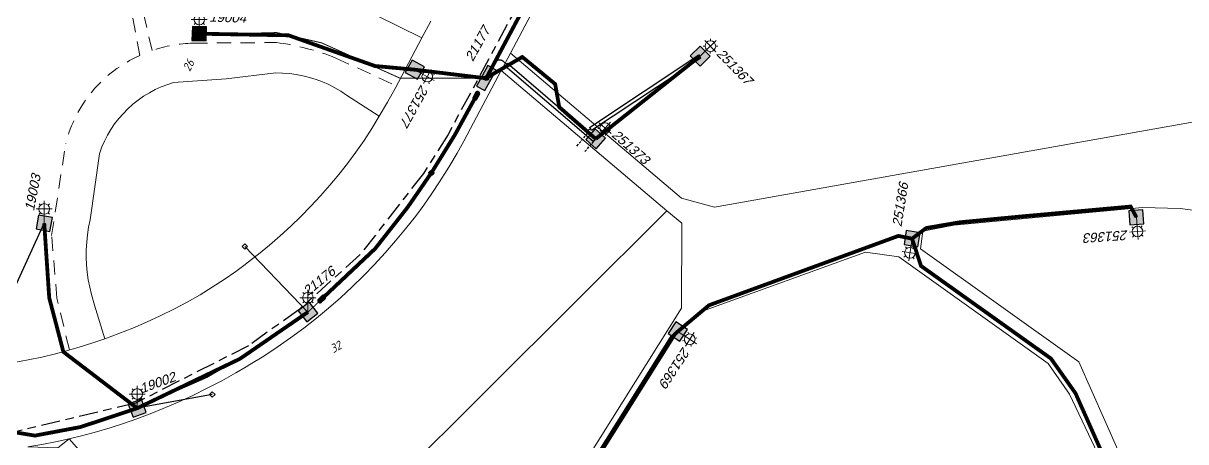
# Model space of a CAD drawing. Header units: metres. Extents: x 296308 to 298462, y 6229542 to 6231092.
# Drawn here: x 297453.3 to 297698.4, y 6230453.2 to 6230541.2 of the extents above; entities that cross this region are included whole.
import ezdxf
from ezdxf.enums import TextEntityAlignment as Align

# ---------------------------------------------------------------- set-up
doc = ezdxf.new("R2010")
doc.units = ezdxf.units.M
for name, pattern in [('Cable Exist UG', [8.2, 4, -1.2, 1.8, -1.2]), ('Dash', [5, 3, -2]), ('DASHED', [0.75, 0.5, -0.25]), ('IECLCENT', [15.5, 9.5, -2, 2, -2])]:
    doc.linetypes.add(name, pattern=pattern)
doc.layers.get('0').update_dxf_attribs({"color": 6})
for name, color, linetype, lineweight in [('Cadastre Developer_SP_EXT', 9, 'Continuous', 5), ('Cadastre Land Parcels_SP_EXT', 9, 'Continuous', 5), ('Cadastre Roads_SP_EXT', 94, 'Continuous', 15)]:
    doc.layers.add(name, color=color, linetype=linetype, lineweight=lineweight)
for name, color, linetype in [('Duct_SP_EXT', 7, 'Continuous'), ('Equip_LV_EXT', 7, 'Continuous'), ('Equip_SL_EXT', 7, 'Continuous'), ('Equip_SP_SL_EXT', 7, 'Continuous'), ('Mains_HV_EXT', 7, 'Continuous'), ('Mains_LV_EXT', 7, 'Continuous'), ('Mains_SL_EXT', 7, 'Continuous'), ('Notes_LV_MISC', 7, 'Continuous'), ('Notes_SP_MISC', 7, 'Continuous'), ('Services_SP_EXT', 7, 'Continuous'), ('SupportsUG_SP_LV_EXT', 7, 'Continuous'), ('SupportsUG_SP_LV_SL_EXT', 7, 'Continuous')]:
    doc.layers.add(name, color=color, linetype=linetype)
doc.layers.add('UNKNOWN_FEATURES', color=1, linetype='DASHED', plot=False)
doc.styles.add('COLUMN_LABEL', font='arial.ttf')
doc.styles.add('iecARIAL', font='arial.ttf', dxfattribs={"height": 2})
doc.styles.add('ieISOCP', font='isocp.shx')
doc.styles.add('POLE_LABEL', font='arial.ttf')
doc.styles.get("Standard").update_dxf_attribs({"font": 'arial.ttf'})

# ---------------------------------------------------------------- blocks, each defined once
blk = doc.blocks.new('COLUMN_EXT')
blk.add_hatch(color=256).paths.add_polyline_path([(-1.49, 1.48), (-1.49, -1.49), (1.48, -1.49), (1.48, 1.48)])
blk.add_lwpolyline([(-1.49, -1.49), (1.48, -1.49), (1.48, 1.48), (-1.49, 1.48)], close=True)
at = {"style": 'COLUMN_LABEL', "oblique": 15, "flags": 8}
blk.add_attdef('ASSET_NUM', text='', height=2, dxfattribs=at).set_placement((2, 2), align=Align.BOTTOM_LEFT)
at = {"flags": 9}
for tag, style, p in [('STRUCTURE_PLANT_NUMBER', 'POLE_LABEL', (1.81, 0.03)), ('STREET_CODE', 'COLUMN_LABEL', (1.81, -0.2))]:
    blk.add_attdef(tag, text='', height=0.2, dxfattribs=dict(at, style=style)).set_placement(p, align=Align.MIDDLE_LEFT)
at = {"flags": 1}
blk.add_attdef('Z', (1.81, -2.35), '', height=0.2, dxfattribs=at)
at = {"flags": 9}
for tag, p in [('COLUMN_TYPE', (1.81, -0.4)), ('OWNED_BY', (1.81, -0.6)), ('STATE', (1.81, -0.8)), ('USAGE', (1.81, -1)), ('STREETNAME', (1.81, -1.6)), ('SUBURB', (1.81, -1.8)), ('LEGEND', (1.81, -1.2)), ('LOCATION', (1.81, -1.4)), ('NOTES', (1.81, -2))]:
    blk.add_attdef(tag, text='', height=0.2, dxfattribs=at).set_placement(p, align=Align.MIDDLE_LEFT)
blk = doc.blocks.new('PILLAR_EXT')
blk.add_hatch(color=256).paths.add_polyline_path([(-2.475, 0.99), (-2.475, -0.99), (2.475, -0.99), (2.475, 0.99)])
blk.add_lwpolyline([(-2.475, -0.99), (2.475, -0.99), (2.475, 0.99), (-2.475, 0.99)], close=True)
at = {"style": 'iecARIAL', "oblique": 15, "flags": 8}
blk.add_attdef('ASSET_NUM', text='', height=2, dxfattribs=at).set_placement((1.5, 3.5), align=Align.BOTTOM_LEFT)
for tag, p, flags in [('OWNED_BY', (0, -0.2), 9), ('STATE', (0, -0.4), 9), ('SUPPORT_TYPE', (0, -0.6), 9), ('STREETNAME', (0, -1.8), 9), ('SUBURB', (0, -2), 1), ('USAGE', (0, -0.8), 9), ('LEGEND', (0, -1), 9), ('LOCATION', (0, -1.2), 9), ('NOTES', (0, -1.4), 9), ('PARENT', (0, -1.6), 9)]:
    blk.add_attdef(tag, p, '', height=0.2, dxfattribs=dict(flags=flags))
blk = doc.blocks.new('*U169')
at = {"lineweight": 15}
for p, q in [((-2.25, 4), (2.25, 4)), ((-1.46, 5.46), (-1.06, 5.06)), ((0, 1.75), (0, 6.25)), ((1.46, 5.46), (1.06, 5.06)), ((-1.46, 2.54), (-1.06, 2.94)), ((0, 0), (0, 2.5)), ((1.46, 2.54), (1.06, 2.94))]:
    blk.add_line(p, q, dxfattribs=at)
blk.add_circle((0, 4), 1.5, dxfattribs=at)
at = {"style": 'iecARIAL', "oblique": 15, "flags": 9}
blk.add_attdef('ASSET_NUM', text='', height=2, dxfattribs=at).set_placement((1.5, 1.5), align=Align.BOTTOM_RIGHT)
for tag, p, height, flags in [('OPERATING_VOLTAGE', (0.98, -1.65), 0.2, 9), ('ORIENTATION', (0.98, -1.85), 0.2, 9), ('OWNED_BY', (0.98, -2.05), 0.2, 9), ('STATE', (0.98, -2.25), 0.2, 9), ('CONSTRUCTED_VOLTAGE', (0.98, -0.65), 0.2, 9), ('CONTROL_TYPE', (0.98, -0.85), 0.2, 9), ('LANTERN_PURPOSE', (0.98, -1.05), 0.2, 9), ('LANTERN_TYPE', (0.98, -1.25), 0.2, 9), ('NO_PHASES', (0.98, -1.45), 0.2, 9), ('USAGE', (0.98, -2.45), 0.2, 9), ('CEXIST', (0.98, -2.65), 0.2, 9), ('CNEW', (0.98, -2.85), 0.2, 9), ('CNUMBER', (0.98, -3.05), 0.2, 9), ('CREMOVE', (0.98, -3.25), 0.2, 9), ('CREPLACE', (0.98, -3.45), 0.2, 9), ('LNUMBER', (2.18, -3.25), 2.5, 8), ('LKINGHEIGHT', (0.98, -3.65), 0.2, 9), ('LBRACKET', (0.98, -3.85), 0.2, 9), ('LBRACKETVOCAB', (0.98, -4.05), 0.2, 9), ('LCATEGORY', (0.98, -4.25), 0.2, 9), ('LCHARGE1', (0.98, -4.45), 0.2, 9), ('LCHARGE1PERCENT', (0.98, -4.65), 0.2, 9), ('LCHARGE2', (0.98, -4.85), 0.2, 9), ('LCHARGE2PERCENT', (0.98, -5.05), 0.2, 9), ('LCHARGE3', (0.98, -5.25), 0.2, 9), ('LCHARGE3PERCENT', (0.98, -5.45), 0.2, 9), ('LEXIST', (0.98, -5.65), 0.2, 9), ('LLAMP', (0.98, -5.85), 0.2, 9), ('LLAMPVOCAB', (0.98, -6.05), 0.2, 9), ('LMAST', (0.98, -6.25), 0.2, 9), ('LMASTVOCAB', (0.98, -6.45), 0.2, 9), ('LNEW', (0.98, -6.65), 0.2, 9), ('STREETNAME', (0.98, -9.25), 0.2, 9), ('SUBURB', (0.98, -9.45), 0.2, 1), ('LANTNUMBER', (0.98, -6.85), 0.2, 9), ('LOUTREACH', (0.98, -7.25), 0.2, 9), ('LOUTREACHVOCAB', (0.98, -7.45), 0.2, 9), ('LRATECODE', (0.98, -7.65), 0.2, 9), ('LREMOVE', (0.98, -7.85), 0.2, 9), ('LREPLACE', (0.98, -8.05), 0.2, 9), ('LTYPE', (0.98, -8.25), 0.2, 9), ('LTYPEVOCAB', (0.98, -8.45), 0.2, 9), ('LEGEND', (0.98, -8.65), 0.2, 9), ('LOCATION', (0.98, -8.85), 0.2, 9), ('NOTES', (0.98, -9.05), 0.2, 9)]:
    blk.add_attdef(tag, p, '', height=height, dxfattribs=dict(flags=flags))
blk = doc.blocks.new('CCP_EXT')
at = {"flags": 9}
blk.add_attdef('NOTES', text='', height=0.2, dxfattribs=at).set_placement((0, -2), align=Align.MIDDLE_LEFT)
blk.add_wipeout([(0, 0.57), (0.57, 0), (0, -0.57), (-0.57, 0)])
blk.add_lwpolyline([(-0.57, 0), (0, 0.57), (0.57, 0), (0, -0.57), (-0.57, 0)])
at = {"flags": 1}
blk.add_attdef('Z', (0, 0), '', height=0.2, dxfattribs=at)
at = {"flags": 9}
for tag, p in [('CCP_TYPE', (0, 0)), ('CONSTRUCTED_VOLTAGE', (0, -0.2)), ('OPERATING_VOLTAGE', (0, -0.6)), ('ORIENTATION', (0, -0.8)), ('OWNED_BY', (0, -1)), ('STATE', (0, -1.8)), ('NO_PHASES', (0, -0.4)), ('USAGE', (0, -1.2)), ('LEGEND', (0, -1.4)), ('LIFE_SUPPORT', (0, -1.6))]:
    blk.add_attdef(tag, text='', height=0.2, dxfattribs=at).set_placement(p, align=Align.MIDDLE_LEFT)
blk = doc.blocks.new('LV_STJ_EXT')
h = blk.add_hatch(color=256)
edge = h.paths.add_edge_path()
edge.add_ellipse((-0.59, 0.13), major_axis=(0.226, 0.226), ratio=1, start_angle=45, end_angle=135)
edge.add_line((-0.91, 0.13), (-0.91, -0.13))
edge.add_ellipse((-0.59, -0.13), major_axis=(0.226, 0.226), ratio=1, start_angle=135, end_angle=225)
edge.add_line((-0.59, -0.45), (0.59, -0.45))
edge.add_ellipse((0.59, -0.13), major_axis=(-0.226, 0.226), ratio=1, start_angle=135, end_angle=225)
edge.add_line((0.91, -0.13), (0.91, 0.13))
edge.add_ellipse((0.59, 0.13), major_axis=(-0.226, 0.226), ratio=1, start_angle=225, end_angle=315)
edge.add_line((0.59, 0.45), (-0.59, 0.45))
blk.add_lwpolyline([(-0.91, 0.13), (-0.91, -0.13, 0.414214), (-0.59, -0.45), (0.59, -0.45, 0.414214), (0.91, -0.13), (0.91, 0.13, 0.414214), (0.59, 0.45), (-0.59, 0.45, 0.414214)], format="xyb", close=True)
at = {"flags": 1}
blk.add_attdef('Z', (0, 0), '', height=0.2, dxfattribs=at)
at = {"flags": 9}
for tag, p in [('ORIENTATION', (0, 0)), ('USAGE', (0, -0.2)), ('LEGEND', (0, -0.4)), ('NOTES', (0, -0.6))]:
    blk.add_attdef(tag, text='', height=0.2, dxfattribs=at).set_placement(p, align=Align.MIDDLE_LEFT)
blk = doc.blocks.new('SL_STJ_EXT')
h = blk.add_hatch(color=256)
edge = h.paths.add_edge_path()
edge.add_ellipse((-0.59, 0.13), major_axis=(0.226, 0.226), ratio=1, start_angle=45, end_angle=135)
edge.add_line((-0.91, 0.13), (-0.91, -0.13))
edge.add_ellipse((-0.59, -0.13), major_axis=(0.226, 0.226), ratio=1, start_angle=135, end_angle=225)
edge.add_line((-0.59, -0.45), (0.59, -0.45))
edge.add_ellipse((0.59, -0.13), major_axis=(-0.226, 0.226), ratio=1, start_angle=135, end_angle=225)
edge.add_line((0.91, -0.13), (0.91, 0.13))
edge.add_ellipse((0.59, 0.13), major_axis=(-0.226, 0.226), ratio=1, start_angle=225, end_angle=315)
edge.add_line((0.59, 0.45), (-0.59, 0.45))
blk.add_lwpolyline([(-0.91, 0.13), (-0.91, -0.13, 0.414214), (-0.59, -0.45), (0.59, -0.45, 0.414214), (0.91, -0.13), (0.91, 0.13, 0.414214), (0.59, 0.45), (-0.59, 0.45, 0.414214)], format="xyb", close=True)
at = {"flags": 1}
blk.add_attdef('Z', (0, 0), '', height=0.2, dxfattribs=at)
at = {"flags": 9}
for tag, p in [('ORIENTATION', (0, 0)), ('USAGE', (0, -0.2)), ('LEGEND', (0, -0.4)), ('NOTES', (0, -0.6))]:
    blk.add_attdef(tag, text='', height=0.2, dxfattribs=at).set_placement(p, align=Align.MIDDLE_LEFT)
blk = doc.blocks.new('CONNECTOR_NODE_EXT')
h = blk.add_hatch(color=256)
edge = h.paths.add_edge_path()
edge.add_arc((0, 0), 0.5, 0, 360)
blk.add_circle((0, 0), 0.5)
at = {"flags": 1}
blk.add_attdef('Z', (0, 0), '', height=0.2, dxfattribs=at)
at = {"flags": 9}
for tag, p in [('CONNECTOR_TYPE', (0, 0)), ('CONSTRUCTED_VOLTAGE', (0, -0.2)), ('OPERATING_VOLTAGE', (0, -0.6)), ('ORIENTATION', (0, -0.8)), ('SUBTYPE', (0, -1)), ('NO_PHASES', (0, -0.4)), ('USAGE', (0, -1.2)), ('NOTES', (0, -1.4))]:
    blk.add_attdef(tag, text='', height=0.2, dxfattribs=at).set_placement(p, align=Align.MIDDLE_LEFT)

msp = doc.modelspace()

# ---------------------------------------------------------------- linework, layer by layer
at = {"layer": 'Cadastre Developer_SP_EXT', "linetype": 'Dash'}
for points in [[(297477.89, 6230534.46), (297476.06, 6230544.32)], [(297480.53, 6230535.5), (297478.29, 6230545.16)], [(297489.17, 6230537.06), (297506.67, 6230537.18)], [(297519.25, 6230533.92), (297531.98, 6230528.07)], [(297463.06, 6230472.52), (297460.44, 6230483.36), (297459.33, 6230496.56), (297462.3, 6230515.91)]]:
    msp.add_lwpolyline(points, dxfattribs=at)
for points in [[(297480.53, 6230535.5, -0.079753), (297489.17, 6230537.06)], [(297506.67, 6230537.18, -0.065502), (297519.25, 6230533.92)], [(297462.3, 6230515.91, -0.230401), (297477.89, 6230534.46)]]:
    msp.add_lwpolyline(points, format="xyb", dxfattribs=at)
at = {"layer": 'Cadastre Land Parcels_SP_EXT', "linetype": 'Continuous'}
for points in [[(297570.32, 6230561.93), (297556.03, 6230534.94), (297592.1, 6230504.43), (297599.09, 6230502.55), (297700.22, 6230520.5)], [(297943.78, 6230529.49), (297916.33, 6230529.16), (297912.27, 6230529.29), (297893.76, 6230529.38), (297885.85, 6230530.23), (297878.61, 6230531.79), (297781.96, 6230553.11), (297707.86, 6230522.71), (297700.22, 6230520.5), (297599.09, 6230502.55), (297592.1, 6230504.43), (297556.03, 6230534.94), (297554.92, 6230532.85), (297554.11, 6230531.31), (297589.03, 6230501.79), (297592.19, 6230499.19), (297592.11, 6230481.26), (297570.11, 6230446.25)], [(297451.44, 6230469.86), (297454.35, 6230470.38), (297457.25, 6230470.97), (297460.12, 6230471.65), (297462.98, 6230472.4), (297465.81, 6230473.24), (297468.62, 6230474.15), (297470.52, 6230474.81), (297468.35, 6230481.92), (297467.72, 6230484.16), (297467.36, 6230485.7), (297467.06, 6230487.26), (297466.85, 6230488.83), (297466.7, 6230490.41), (297466.63, 6230491.99), (297466.64, 6230493.58), (297466.72, 6230495.16), (297466.88, 6230496.74), (297467.11, 6230498.31), (297467.42, 6230499.87), (297469.42, 6230513.79), (297469.91, 6230515.23), (297470.5, 6230516.46), (297471.11, 6230517.71), (297471.84, 6230518.89), (297472.61, 6230520.07), (297473.49, 6230521.17), (297475.42, 6230523.26), (297476.45, 6230524.24), (297477.59, 6230525.09), (297478.72, 6230525.93), (297479.95, 6230526.63), (297481.16, 6230527.32), (297482.44, 6230527.86), (297484.01, 6230528.46), (297485, 6230528.76), (297496.14, 6230529.58), (297506.58, 6230530.79), (297508.02, 6230530.77), (297509.46, 6230530.66), (297510.89, 6230530.48), (297512.31, 6230530.21), (297513.71, 6230529.86), (297515.08, 6230529.43), (297516.43, 6230528.92), (297517.75, 6230528.34), (297519.03, 6230527.68), (297520.27, 6230526.94), (297521.47, 6230526.14), (297528.41, 6230521.7), (297530.13, 6230524.62), (297531.74, 6230527.54), (297537.38, 6230538.18), (297537.38, 6230538.18), (297522.94, 6230545.29)], [(297522.94, 6230545.29), (297537.38, 6230538.18), (297539.25, 6230541.72)], [(297493.79, 6230407.05), (297589.03, 6230501.79), (297589.03, 6230501.79), (297554.11, 6230531.31), (297547.65, 6230519.12), (297546.25, 6230516.46), (297544.8, 6230513.87), (297543.29, 6230511.32), (297542.7, 6230510.38), (297541.12, 6230507.86), (297539.48, 6230505.4), (297537.79, 6230502.97), (297536.03, 6230500.58), (297533.96, 6230497.97), (297531.82, 6230495.42), (297529.62, 6230492.92), (297527.36, 6230490.47), (297525.04, 6230488.08), (297522.66, 6230485.75), (297520.22, 6230483.48), (297517.73, 6230481.28), (297515.18, 6230479.14), (297512.47, 6230477.05), (297509.71, 6230475.03), (297506.89, 6230473.08), (297504.03, 6230471.2), (297501.13, 6230469.39), (297500.31, 6230468.92), (297498.18, 6230467.66), (297495.18, 6230466), (297492.15, 6230464.42), (297489.07, 6230462.91), (297485.97, 6230461.49), (297482.82, 6230460.14), (297480.07, 6230459.02), (297477.29, 6230457.96), (297474.49, 6230456.97), (297471.66, 6230456.06), (297468.81, 6230455.22), (297465.94, 6230454.45), (297463.05, 6230453.75), (297474.74, 6230440.4)], [(297907.25, 6230447.4), (297913.65, 6230482.88), (297910.37, 6230486.99), (297909.03, 6230487.05), (297883.52, 6230492.86), (297860.01, 6230498.31), (297852.11, 6230499.13), (297804.63, 6230498.19), (297785.41, 6230501.8), (297777.5, 6230502.1), (297734.18, 6230497.41), (297697.22, 6230502.28), (297689.27, 6230502.44), (297649.55, 6230498.76), (297642.97, 6230497.45), (297642.47, 6230493.77), (297675.86, 6230469.94), (297686.87, 6230445.29)], [(297686.86, 6230445.29), (297675.86, 6230469.94), (297642.47, 6230493.77), (297642.97, 6230497.45), (297649.55, 6230498.76), (297689.27, 6230502.44), (297697.22, 6230502.28), (297734.18, 6230497.41), (297777.5, 6230502.1), (297785.41, 6230501.8), (297804.63, 6230498.19), (297852.11, 6230499.13), (297860.01, 6230498.31), (297883.52, 6230492.86), (297909.03, 6230487.05), (297910.37, 6230486.99), (297913.66, 6230482.88), (297907.25, 6230447.4)], [(297574.15, 6230448.93), (297591.23, 6230476.11), (297597.13, 6230480.86), (297630.88, 6230493.07), (297637.9, 6230492.11), (297669.4, 6230469.63), (297673.94, 6230463.18), (297683.21, 6230443.66)], [(297683.21, 6230443.66), (297673.94, 6230463.18), (297669.4, 6230469.63), (297637.9, 6230492.11), (297630.88, 6230493.07), (297597.13, 6230480.86), (297591.23, 6230476.11), (297574.15, 6230448.93)]]:
    msp.add_lwpolyline(points, dxfattribs=at)
for points in [[(297528.41, 6230521.7), (297521.47, 6230526.14), (297520.27, 6230526.94), (297519.03, 6230527.68), (297517.75, 6230528.34), (297516.43, 6230528.92), (297515.08, 6230529.43), (297513.71, 6230529.86), (297512.31, 6230530.21), (297510.89, 6230530.48), (297509.46, 6230530.66), (297508.02, 6230530.77), (297506.58, 6230530.79), (297496.14, 6230529.58), (297485, 6230528.76), (297484.01, 6230528.46), (297482.44, 6230527.86), (297481.16, 6230527.32), (297479.95, 6230526.63), (297478.72, 6230525.93), (297477.59, 6230525.09), (297476.45, 6230524.24), (297475.42, 6230523.26), (297473.49, 6230521.17), (297472.61, 6230520.07), (297471.84, 6230518.89), (297471.11, 6230517.71), (297470.5, 6230516.46), (297469.91, 6230515.23), (297469.42, 6230513.79), (297467.42, 6230499.87), (297467.11, 6230498.31), (297466.88, 6230496.74), (297466.72, 6230495.16), (297466.64, 6230493.58), (297466.63, 6230491.99), (297466.7, 6230490.41), (297466.85, 6230488.83), (297467.06, 6230487.26), (297467.36, 6230485.7), (297467.72, 6230484.16), (297468.35, 6230481.92), (297470.52, 6230474.81), (297473.49, 6230475.91), (297476.43, 6230477.09), (297479.34, 6230478.34), (297482.22, 6230479.68), (297485.07, 6230481.08), (297487.87, 6230482.56), (297490.64, 6230484.11), (297493.18, 6230485.68), (297495.69, 6230487.31), (297498.16, 6230489.01), (297500.14, 6230490.47), (297500.57, 6230490.79), (297502.94, 6230492.63), (297505.26, 6230494.52), (297507.52, 6230496.49), (297509.73, 6230498.51), (297511.89, 6230500.59), (297513.97, 6230502.71), (297516, 6230504.9), (297517.97, 6230507.13), (297519.86, 6230509.4), (297521.69, 6230511.72), (297523.46, 6230514.09), (297525.18, 6230516.58), (297526.83, 6230519.12), (297528.41, 6230521.7)], [(297565.94, 6230424.39), (297568.03, 6230432.05), (297570.11, 6230446.25), (297592.11, 6230481.26), (297592.19, 6230499.19), (297589.03, 6230501.79), (297493.79, 6230407.05), (297504.54, 6230394.5), (297510.11, 6230394.15), (297514.41, 6230398.05), (297524.34, 6230387.08), (297519.72, 6230382.91), (297519.41, 6230377.98), (297545.42, 6230373.96), (297565.94, 6230424.39)], [(297463.05, 6230453.75), (297460.15, 6230453.13), (297457.23, 6230452.57), (297454.29, 6230452.09), (297460.63, 6230451.89), (297463.05, 6230453.75)]]:
    msp.add_lwpolyline(points, close=True, dxfattribs=at)
at = {"layer": 'Duct_SP_EXT'}
for p, q in [((297572.75, 6230519.31), (297595.78, 6230534.58)), ((297595.78, 6230534.58), (297595.97, 6230534.28)), ((297596.17, 6230533.98), (297595.97, 6230534.28)), ((297554.95, 6230532.32), (297555.19, 6230532.59)), ((297554.95, 6230532.32), (297571.98, 6230517.69)), ((297555.42, 6230532.87), (297555.19, 6230532.59)), ((297555.42, 6230532.87), (297572.45, 6230518.23)), ((297573.14, 6230518.71), (297596.17, 6230533.98)), ((297571.98, 6230517.69), (297572.21, 6230517.96)), ((297571.98, 6230517.68), (297572.21, 6230517.96)), ((297571.98, 6230517.68), (297572.01, 6230517.66)), ((297572.01, 6230517.66), (297572.24, 6230517.94)), ((297572.01, 6230517.66), (297573.56, 6230516.35)), ((297572.45, 6230518.23), (297572.21, 6230517.96)), ((297572.44, 6230518.23), (297572.21, 6230517.96)), ((297572.47, 6230518.21), (297572.24, 6230517.94)), ((297572.44, 6230518.23), (297572.47, 6230518.21)), ((297572.47, 6230518.21), (297574.02, 6230516.9)), ((297572.75, 6230519.31), (297572.94, 6230519.01)), ((297573.14, 6230518.71), (297572.94, 6230519.01)), ((297573.56, 6230516.35), (297573.79, 6230516.63)), ((297574.02, 6230516.9), (297573.79, 6230516.63))]:
    msp.add_line(p, q, dxfattribs=at)
at = {"layer": 'Mains_LV_EXT', "linetype": 'IECLCENT', "lineweight": 30, "ltscale": 0.5, "const_width": 0.2, "flags": 128}
for points in [[(297550.96, 6230529.72), (297567.93, 6230561.47), (297571.82, 6230568.75)], [(297550.86, 6230529.67), (297532.83, 6230529.66), (297516.25, 6230537.12), (297506.75, 6230539.29), (297498.97, 6230539.08), (297490.45, 6230539.05)], [(297548.85, 6230525.99), (297543.14, 6230515.58), (297536.19, 6230504.8), (297527.55, 6230493.82), (297513.37, 6230480.46)], [(297477.37, 6230460.2), (297461.81, 6230472.06), (297458.82, 6230483.45), (297457.77, 6230499.15)], [(297416.65, 6230453.63), (297417.38, 6230456.64), (297426.73, 6230455.52), (297435.76, 6230455.18), (297449.58, 6230456.08), (297455.58, 6230454.28), (297462.13, 6230455.54), (297469.59, 6230457.62), (297477.37, 6230460.2)]]:
    msp.add_lwpolyline(points, dxfattribs=at)
at = {"layer": 'Mains_SL_EXT', "linetype": 'Cable Exist UG'}
for points in [[(297550.96, 6230529.72), (297571.82, 6230568.75)], [(297490.45, 6230539.05), (297509.26, 6230538.71), (297527.49, 6230532.25), (297535.9, 6230531.47)], [(297574.03, 6230516.91), (297566.34, 6230523.6), (297565.48, 6230528.45), (297558.55, 6230534.15), (297550.86, 6230529.67)], [(297595.97, 6230534.28), (297574.03, 6230516.91)], [(297550.86, 6230529.67), (297535.9, 6230531.47)], [(297539.38, 6230509.75), (297544.38, 6230517.83), (297548.85, 6230525.99)], [(297539.38, 6230509.75), (297534.41, 6230502.55), (297527.55, 6230493.82), (297516.26, 6230483.19)], [(297640.73, 6230495.9), (297643.7, 6230498.14), (297650.73, 6230499.34), (297663.37, 6230500.54), (297686.8, 6230502.66), (297688.02, 6230500.4)], [(297457.77, 6230499.15), (297458.82, 6230483.45), (297461.81, 6230472.06), (297477.37, 6230460.2)], [(297640.73, 6230495.9), (297637.83, 6230496.48), (297597.9, 6230481.88), (297591.34, 6230476.36)], [(297683.91, 6230441.89), (297683.31, 6230445.1), (297675.17, 6230463.36), (297670, 6230470.66), (297642.6, 6230490.16), (297640.73, 6230495.9)], [(297570.93, 6230438.06), (297570.65, 6230439.58), (297570.65, 6230439.58), (297570.96, 6230441.7), (297573.7, 6230449.15), (297589.99, 6230475.08), (297591.34, 6230476.36)], [(297416.65, 6230453.63), (297423.01, 6230455.45), (297435.58, 6230454.55), (297449.36, 6230455.51), (297455.8, 6230454.44), (297465.42, 6230456.25), (297477.37, 6230460.2)]]:
    msp.add_lwpolyline(points, dxfattribs=at)
at = {"layer": 'Notes_SP_MISC', "const_width": 0.8}
for points in [[(297550.96, 6230529.72), (297571.82, 6230568.75)], [(297490.45, 6230539.05), (297509.26, 6230538.71), (297527.49, 6230532.25), (297535.9, 6230531.47)], [(297574.03, 6230516.91), (297566.34, 6230523.6), (297565.48, 6230528.45), (297558.55, 6230534.15), (297550.86, 6230529.67)], [(297595.97, 6230534.28), (297574.03, 6230516.91)], [(297550.86, 6230529.67), (297535.9, 6230531.47)], [(297539.38, 6230509.75), (297544.38, 6230517.83), (297548.85, 6230525.99)], [(297539.38, 6230509.75), (297534.41, 6230502.55), (297527.55, 6230493.82), (297516.26, 6230483.19)], [(297640.73, 6230495.9), (297643.7, 6230498.14), (297650.73, 6230499.34), (297663.37, 6230500.54), (297686.8, 6230502.66), (297688.02, 6230500.4)], [(297457.77, 6230499.15), (297458.82, 6230483.45), (297461.81, 6230472.06), (297477.37, 6230460.2)], [(297640.73, 6230495.9), (297637.83, 6230496.48), (297597.9, 6230481.88), (297591.34, 6230476.36)], [(297683.91, 6230441.89), (297683.31, 6230445.1), (297675.17, 6230463.36), (297670, 6230470.66), (297642.6, 6230490.16), (297640.73, 6230495.9)], [(297570.93, 6230438.06), (297570.65, 6230439.58), (297570.65, 6230439.58), (297570.96, 6230441.7), (297573.7, 6230449.15), (297589.99, 6230475.08), (297591.34, 6230476.36)], [(297416.65, 6230453.63), (297423.01, 6230455.45), (297435.58, 6230454.55), (297449.36, 6230455.51), (297455.8, 6230454.44), (297465.42, 6230456.25), (297477.37, 6230460.2)]]:
    msp.add_lwpolyline(points, dxfattribs=at)
at = {"layer": 'Notes_SP_MISC', "linetype": 'Cable Exist UG'}
for points in [[(297551.1, 6230530.02), (297552.73, 6230532.96), (297552.73, 6230532.96, -0.431254), (297554.49, 6230533.25), (297554.49, 6230533.25), (297555.28, 6230532.57)], [(297572.92, 6230519.03), (297572.46, 6230518.72), (297572.46, 6230518.72, 0.482066), (297572.3, 6230517.95)]]:
    msp.add_lwpolyline(points, format="xyb", dxfattribs=at)
at = {"layer": 'Services_SP_EXT'}
msp.add_lwpolyline([(297445.84, 6230473.12), (297457.77, 6230499.15)], dxfattribs=at)
at = {"layer": 'UNKNOWN_FEATURES'}
for points in [[(297570.05, 6230515.4), (297572.21, 6230517.96)], [(297574, 6230516.92), (297571.6, 6230514.1)]]:
    msp.add_lwpolyline(points, dxfattribs=at)

# ---------------------------------------------------------------- block references
at = {"layer": 'Equip_LV_EXT', "rotation": 60.95452417522172}
msp.add_blockref('LV_STJ_EXT', (297548.85, 6230525.99), dxfattribs=at)
at = {"layer": 'Equip_SL_EXT'}
for p in [(297550.96, 6230529.72), (297539.38, 6230509.75)]:
    msp.add_blockref('CONNECTOR_NODE_EXT', p, dxfattribs=at)
for p, rotation in [((297548.85, 6230525.99), 60.44932096718206), ((297516.26, 6230483.19), 222.4218470202869)]:
    msp.add_blockref('SL_STJ_EXT', p, dxfattribs=dict(at, rotation=rotation))
at = {"layer": 'Equip_SP_SL_EXT', "xscale": 0.75, "yscale": 0.75, "zscale": 0.75}
for p in [(297490.45, 6230539.05), (297457.77, 6230499.15), (297513.37, 6230480.46), (297477.37, 6230460.2)]:
    msp.add_blockref('*U169', p, dxfattribs=at)
for p, rotation in [((297596.05, 6230534.34), 314.3855475955222), ((297535.9, 6230531.47), 241.0016224876005), ((297574.03, 6230516.91), 318.6133487420657), ((297688.02, 6230500.4), 184.0803209171449), ((297640.73, 6230495.9), 171.1544203426982), ((297591.34, 6230476.36), 236.7203999946533)]:
    msp.add_blockref('*U169', p, dxfattribs=dict(at, rotation=rotation))
at = {"layer": 'Notes_LV_MISC'}
ref = msp.add_blockref('COLUMN_EXT', (297490.45, 6230539.05), dxfattribs=dict(at, rotation=358.2869110224175))
ref.add_attrib('ASSET_NUM', '19004', dxfattribs={"layer": '0', "height": 2, "rotation": 358.2869, "style": 'COLUMN_LABEL', "oblique": 15}).set_placement((297492.5, 6230540.99), align=Align.BOTTOM_LEFT)
ref = msp.add_blockref('PILLAR_EXT', (297550.96, 6230529.72), dxfattribs=dict(at, rotation=60.95452429056041))
ref.add_attrib('ASSET_NUM', '21177', dxfattribs={"layer": '0', "height": 2, "rotation": 60.9545, "style": 'iecARIAL', "oblique": 15}).set_placement((297548.63, 6230532.74), align=Align.BOTTOM_LEFT)
ref = msp.add_blockref('COLUMN_EXT', (297596.05, 6230534.34), dxfattribs=dict(at, rotation=314.3855475955222))
ref.add_attrib('ASSET_NUM', '251367', dxfattribs={"layer": '0', "height": 2, "rotation": 314.3855, "style": 'COLUMN_LABEL', "oblique": 15}).set_placement((297598.88, 6230534.3), align=Align.BOTTOM_LEFT)
ref = msp.add_blockref('COLUMN_EXT', (297535.9, 6230531.47), dxfattribs=dict(at, rotation=241.0016224876005))
ref.add_attrib('ASSET_NUM', '251377', dxfattribs={"layer": '0', "height": 2, "rotation": 241.0016, "style": 'COLUMN_LABEL', "oblique": 15}).set_placement((297536.68, 6230528.75), align=Align.BOTTOM_LEFT)
ref = msp.add_blockref('COLUMN_EXT', (297574.03, 6230516.91), dxfattribs=dict(at, rotation=318.6133487420657))
ref.add_attrib('ASSET_NUM', '251373', dxfattribs={"layer": '0', "height": 2, "rotation": 318.6133, "style": 'COLUMN_LABEL', "oblique": 15}).set_placement((297576.85, 6230517.09), align=Align.BOTTOM_LEFT)
ref = msp.add_blockref('COLUMN_EXT', (297457.77, 6230499.15), dxfattribs=dict(at, rotation=79.2068678526097))
ref.add_attrib('ASSET_NUM', '19003', dxfattribs={"layer": '0', "height": 2, "rotation": 79.2069, "style": 'COLUMN_LABEL', "oblique": 15}).set_placement((297456.18, 6230501.49), align=Align.BOTTOM_LEFT)
ref = msp.add_blockref('COLUMN_EXT', (297640.73, 6230495.9), dxfattribs=dict(at, rotation=80.9585726692582))
ref.add_attrib('ASSET_NUM', '251366', dxfattribs={"layer": '0', "height": 2, "rotation": 80.9586, "style": 'COLUMN_LABEL', "oblique": 15}).set_placement((297639.07, 6230498.19), align=Align.BOTTOM_LEFT)
ref = msp.add_blockref('COLUMN_EXT', (297688.02, 6230500.4), dxfattribs=dict(at, rotation=184.0803209171449))
ref.add_attrib('ASSET_NUM', '251363', dxfattribs={"layer": '0', "height": 2, "rotation": 184.0803, "style": 'COLUMN_LABEL', "oblique": 15}).set_placement((297686.17, 6230498.26), align=Align.BOTTOM_LEFT)
ref = msp.add_blockref('COLUMN_EXT', (297513.37, 6230480.46), dxfattribs=dict(at, rotation=38.77660112551897))
ref.add_attrib('ASSET_NUM', '21176', dxfattribs={"layer": '0', "height": 2, "rotation": 38.7766, "style": 'COLUMN_LABEL', "oblique": 15}).set_placement((297513.67, 6230483.28), align=Align.BOTTOM_LEFT)
ref = msp.add_blockref('COLUMN_EXT', (297591.34, 6230476.36), dxfattribs=dict(at, rotation=236.7203999946533))
ref.add_attrib('ASSET_NUM', '251369', dxfattribs={"layer": '0', "height": 2, "rotation": 236.7204, "style": 'COLUMN_LABEL', "oblique": 15}).set_placement((297591.92, 6230473.59), align=Align.BOTTOM_LEFT)
ref = msp.add_blockref('COLUMN_EXT', (297477.37, 6230460.2), dxfattribs=dict(at, rotation=20.05606953140486))
ref.add_attrib('ASSET_NUM', '19002', dxfattribs={"layer": '0', "height": 2, "rotation": 20.0561, "style": 'COLUMN_LABEL', "oblique": 15}).set_placement((297478.56, 6230462.76), align=Align.BOTTOM_LEFT)
at = {"layer": 'SupportsUG_SP_LV_EXT'}
ref = msp.add_blockref('PILLAR_EXT', (297550.96, 6230529.72), dxfattribs=dict(at, rotation=60.95452429056041))
ref.add_attrib('ASSET_NUM', '21177', dxfattribs={"layer": '0', "height": 2, "rotation": 60.9545, "style": 'iecARIAL', "oblique": 15}).set_placement((297548.63, 6230532.74), align=Align.BOTTOM_LEFT)
at = {"layer": 'SupportsUG_SP_LV_SL_EXT'}
ref = msp.add_blockref('COLUMN_EXT', (297490.45, 6230539.05), dxfattribs=dict(at, rotation=358.2869110224175))
ref.add_attrib('ASSET_NUM', '19004', dxfattribs={"layer": '0', "height": 2, "rotation": 358.2869, "style": 'COLUMN_LABEL', "oblique": 15}).set_placement((297492.5, 6230540.99), align=Align.BOTTOM_LEFT)
ref = msp.add_blockref('COLUMN_EXT', (297596.05, 6230534.34), dxfattribs=dict(at, rotation=314.3855475955222))
ref.add_attrib('ASSET_NUM', '251367', dxfattribs={"layer": '0', "height": 2, "rotation": 314.3855, "style": 'COLUMN_LABEL', "oblique": 15}).set_placement((297598.88, 6230534.3), align=Align.BOTTOM_LEFT)
ref = msp.add_blockref('COLUMN_EXT', (297535.9, 6230531.47), dxfattribs=dict(at, rotation=241.0016224876005))
ref.add_attrib('ASSET_NUM', '251377', dxfattribs={"layer": '0', "height": 2, "rotation": 241.0016, "style": 'COLUMN_LABEL', "oblique": 15}).set_placement((297536.68, 6230528.75), align=Align.BOTTOM_LEFT)
ref = msp.add_blockref('COLUMN_EXT', (297574.03, 6230516.91), dxfattribs=dict(at, rotation=318.6133487420657))
ref.add_attrib('ASSET_NUM', '251373', dxfattribs={"layer": '0', "height": 2, "rotation": 318.6133, "style": 'COLUMN_LABEL', "oblique": 15}).set_placement((297576.85, 6230517.09), align=Align.BOTTOM_LEFT)
ref = msp.add_blockref('COLUMN_EXT', (297457.77, 6230499.15), dxfattribs=dict(at, rotation=79.2068678526097))
ref.add_attrib('ASSET_NUM', '19003', dxfattribs={"layer": '0', "height": 2, "rotation": 79.2069, "style": 'COLUMN_LABEL', "oblique": 15}).set_placement((297456.18, 6230501.49), align=Align.BOTTOM_LEFT)
ref = msp.add_blockref('COLUMN_EXT', (297640.73, 6230495.9), dxfattribs=dict(at, rotation=80.9585726692582))
ref.add_attrib('ASSET_NUM', '251366', dxfattribs={"layer": '0', "height": 2, "rotation": 80.9586, "style": 'COLUMN_LABEL', "oblique": 15}).set_placement((297639.07, 6230498.19), align=Align.BOTTOM_LEFT)
ref = msp.add_blockref('COLUMN_EXT', (297688.02, 6230500.4), dxfattribs=dict(at, rotation=184.0803209171449))
ref.add_attrib('ASSET_NUM', '251363', dxfattribs={"layer": '0', "height": 2, "rotation": 184.0803, "style": 'COLUMN_LABEL', "oblique": 15}).set_placement((297686.17, 6230498.26), align=Align.BOTTOM_LEFT)
ref = msp.add_blockref('COLUMN_EXT', (297513.37, 6230480.46), dxfattribs=dict(at, rotation=38.77660112551897))
ref.add_attrib('ASSET_NUM', '21176', dxfattribs={"layer": '0', "height": 2, "rotation": 38.7766, "style": 'COLUMN_LABEL', "oblique": 15}).set_placement((297513.67, 6230483.28), align=Align.BOTTOM_LEFT)
ref = msp.add_blockref('COLUMN_EXT', (297591.34, 6230476.36), dxfattribs=dict(at, rotation=236.7203999946533))
ref.add_attrib('ASSET_NUM', '251369', dxfattribs={"layer": '0', "height": 2, "rotation": 236.7204, "style": 'COLUMN_LABEL', "oblique": 15}).set_placement((297591.92, 6230473.59), align=Align.BOTTOM_LEFT)
ref = msp.add_blockref('COLUMN_EXT', (297477.37, 6230460.2), dxfattribs=dict(at, rotation=20.05606953140486))
ref.add_attrib('ASSET_NUM', '19002', dxfattribs={"layer": '0', "height": 2, "rotation": 20.0561, "style": 'COLUMN_LABEL', "oblique": 15}).set_placement((297478.56, 6230462.76), align=Align.BOTTOM_LEFT)

# ---------------------------------------------------------------- texts
at = {"layer": 'Cadastre Land Parcels_SP_EXT', "style": 'ieISOCP', "oblique": 15}
for s, rotation, p in [('26', 62.1697, (297488.45, 6230530.95)), ('32', 30.1891, (297518.69, 6230471.73))]:
    msp.add_text(s, height=1.8, rotation=rotation, dxfattribs=at).set_placement(p)

# ---------------------------------------------------------------- next in the draw order: block references
at = {"layer": 'Services_SP_EXT'}
for p in [(297500.06, 6230494.23), (297493.2, 6230463.08)]:
    msp.add_blockref('CCP_EXT', p, dxfattribs=at)

# ---------------------------------------------------------------- next in the draw order: linework, layer by layer
at = {"layer": 'Cadastre Roads_SP_EXT', "linetype": 'Continuous'}
for points in [[(297460.15, 6230453.13), (297463.05, 6230453.75), (297465.94, 6230454.45), (297468.81, 6230455.22), (297471.66, 6230456.06), (297474.49, 6230456.97), (297477.29, 6230457.96), (297480.07, 6230459.02), (297482.82, 6230460.14), (297485.97, 6230461.49), (297489.07, 6230462.91), (297492.15, 6230464.42), (297495.18, 6230466), (297498.18, 6230467.66), (297500.31, 6230468.92), (297501.13, 6230469.39), (297504.03, 6230471.2), (297506.89, 6230473.08), (297509.71, 6230475.03), (297512.47, 6230477.05), (297515.18, 6230479.14), (297517.73, 6230481.28), (297520.22, 6230483.48), (297522.66, 6230485.75), (297525.04, 6230488.08), (297527.36, 6230490.47), (297529.62, 6230492.92), (297531.82, 6230495.42), (297533.96, 6230497.97), (297536.03, 6230500.58), (297537.79, 6230502.97), (297539.48, 6230505.4), (297541.12, 6230507.86), (297542.7, 6230510.38), (297543.29, 6230511.32), (297544.8, 6230513.87), (297546.25, 6230516.46), (297547.65, 6230519.12), (297554.11, 6230531.31), (297554.92, 6230532.85), (297556.03, 6230534.94), (297564.56, 6230551.05)], [(297539.25, 6230541.72), (297537.38, 6230538.18), (297531.74, 6230527.54), (297530.13, 6230524.62), (297528.41, 6230521.7), (297526.83, 6230519.12), (297525.18, 6230516.58), (297523.46, 6230514.09), (297521.69, 6230511.72), (297519.86, 6230509.4), (297517.97, 6230507.13), (297516, 6230504.9), (297513.97, 6230502.72), (297511.89, 6230500.58), (297509.73, 6230498.51), (297507.52, 6230496.49), (297505.26, 6230494.52), (297502.94, 6230492.62), (297500.57, 6230490.79), (297500.14, 6230490.47), (297498.16, 6230489.01), (297495.69, 6230487.31), (297493.18, 6230485.68), (297490.64, 6230484.11), (297487.87, 6230482.56), (297485.06, 6230481.08), (297482.22, 6230479.68), (297479.34, 6230478.34), (297476.43, 6230477.09), (297473.49, 6230475.91), (297470.52, 6230474.81), (297468.62, 6230474.15), (297465.81, 6230473.24), (297462.98, 6230472.4), (297460.12, 6230471.65), (297457.25, 6230470.97), (297454.35, 6230470.38), (297451.44, 6230469.86)]]:
    msp.add_lwpolyline(points, dxfattribs=at)
at = {"layer": 'Mains_HV_EXT', "linetype": 'Cable Exist UG'}
msp.add_lwpolyline([(297582.57, 6230587.25), (297566, 6230561.19), (297559.28, 6230548.17), (297542.89, 6230517.8), (297537.69, 6230509.59), (297524.3, 6230492.47), (297511.46, 6230480.95), (297500.82, 6230473.36), (297477.03, 6230461.3), (297450.09, 6230454.84), (297428.47, 6230453.88), (297411.06, 6230455.55), (297390.54, 6230460.97), (297381.32, 6230464.61), (297372.63, 6230449.34), (297339.27, 6230430.5), (297335.43, 6230422.82), (297336.9, 6230414.05), (297331.49, 6230405.4), (297325.58, 6230403.46), (297305.27, 6230365.6), (297289.1, 6230346.6), (297251.27, 6230317.08), (297259.48, 6230306.31)], dxfattribs=at)
at = {"layer": 'Mains_LV_EXT', "linetype": 'IECLCENT', "lineweight": 30, "ltscale": 0.5, "const_width": 0.2, "flags": 128}
msp.add_lwpolyline([(297513.37, 6230480.46), (297503.69, 6230473.44), (297492.16, 6230466.73), (297477.37, 6230460.2)], dxfattribs=at)
at = {"layer": 'Mains_SL_EXT', "linetype": 'Cable Exist UG'}
msp.add_lwpolyline([(297477.37, 6230460.2), (297499.03, 6230470.61), (297513.37, 6230480.46)], dxfattribs=at)
at = {"layer": 'Notes_SP_MISC', "const_width": 0.8}
msp.add_lwpolyline([(297477.37, 6230460.2), (297499.03, 6230470.61), (297513.37, 6230480.46)], dxfattribs=at)
at = {"layer": 'Services_SP_EXT'}
for points in [[(297500.06, 6230494.23), (297513.37, 6230480.46)], [(297493.2, 6230463.08), (297477.37, 6230460.2)]]:
    msp.add_lwpolyline(points, dxfattribs=at)

doc.saveas('drawing.dxf')
